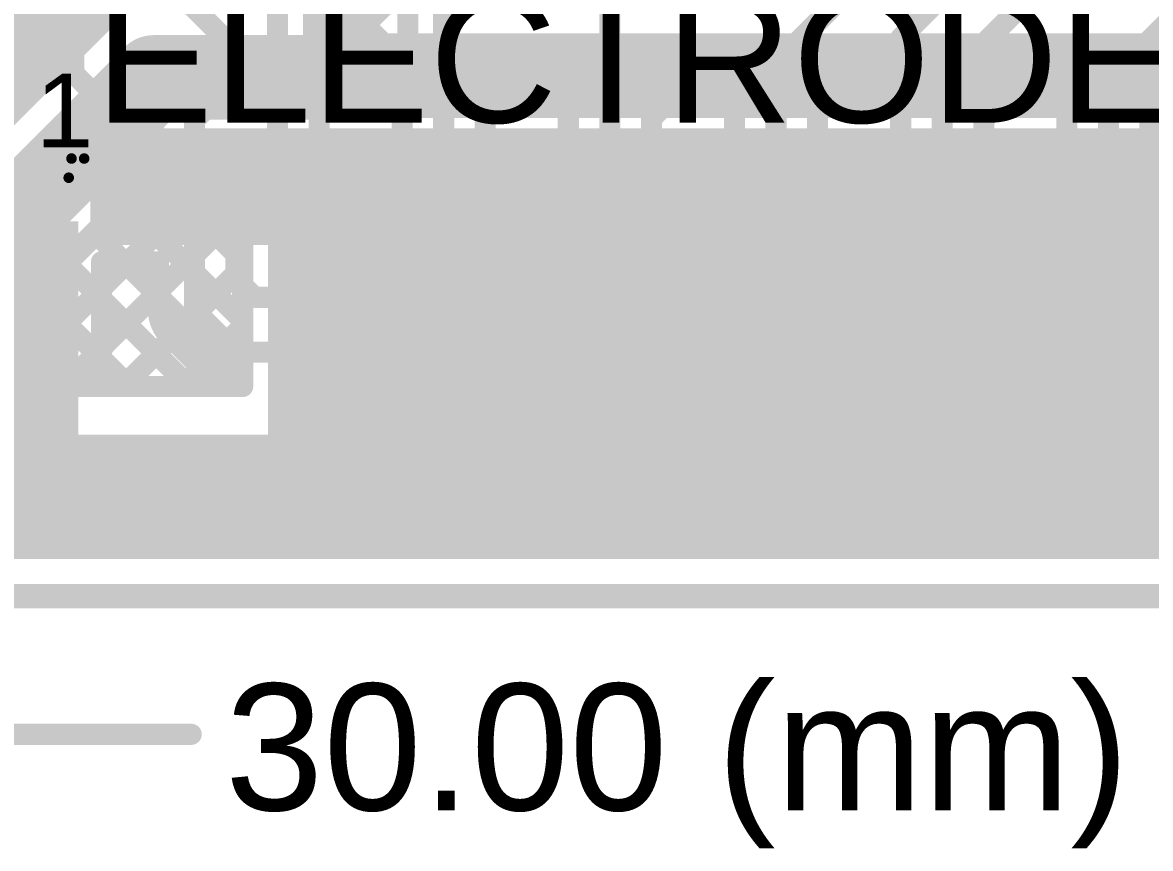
# Model space of a CAD drawing. Header units: millimetres. Extents: x -0.14 to 1.19, y -0.12 to 0.99.
# Drawn here: x 0.209 to 0.743, y -0.119 to 0.272 of the extents above; entities that cross this region are included whole.
import ezdxf

# ---------------------------------------------------------------- set-up
doc = ezdxf.new("R2010")
doc.units = ezdxf.units.MM
doc.header["$MEASUREMENT"] = 0
for name, color, linetype in [('BottomLayer', 5, 'Continuous'), ('Mechanical1', 6, 'Continuous'), ('Mechanical2', 216, 'Continuous'), ('TopLayer', 1, 'Continuous'), ('TopOverlay', 2, 'Continuous'), ('TopPaste', 8, 'Continuous'), ('TopSolder', 216, 'Continuous'), ('ViaHoleLayer', 16, 'Continuous')]:
    doc.layers.add(name, color=color, linetype=linetype)
doc.styles.add('Arial', font='', dxfattribs={"height": 0.2})
doc.styles.get('Arial').set_extended_font_data('Arial')

# ---------------------------------------------------------------- blocks, each defined once
blk = doc.blocks.new('TC_0522C_1_7_260G_5')
at = {"layer": 'TopLayer'}
for points in [[(-0.1378, 0.08465), (-0.09843, 0.08465), (-0.09843, 0.06102), (-0.1378, 0.06102)], [(0.09843, 0.08465), (0.1378, 0.08465), (0.1378, 0.06102), (0.09843, 0.06102)], [(-0.1378, -0.06102), (-0.09843, -0.06102), (-0.09843, -0.08465), (-0.1378, -0.08465)], [(0.09843, -0.06102), (0.1378, -0.06102), (0.1378, -0.08465), (0.09843, -0.08465)]]:
    blk.add_hatch(color=1, dxfattribs=at).paths.add_polyline_path(points)
at = {"layer": 'TopPaste'}
for points in [[(-0.1378, 0.08465), (-0.09843, 0.08465), (-0.09843, 0.06102), (-0.1378, 0.06102)], [(0.09843, 0.08465), (0.1378, 0.08465), (0.1378, 0.06102), (0.09843, 0.06102)], [(-0.1378, -0.06102), (-0.09843, -0.06102), (-0.09843, -0.08465), (-0.1378, -0.08465)], [(0.09843, -0.06102), (0.1378, -0.06102), (0.1378, -0.08465), (0.09843, -0.08465)]]:
    blk.add_hatch(color=8, dxfattribs=at).paths.add_polyline_path(points)
at = {"layer": 'TopSolder'}
for points in [[(-0.1418, 0.08865), (-0.09443, 0.08865), (-0.09443, 0.05702), (-0.1418, 0.05702)], [(0.09443, 0.08865), (0.1418, 0.08865), (0.1418, 0.05702), (0.09443, 0.05702)], [(-0.1418, -0.05702), (-0.09443, -0.05702), (-0.09443, -0.08865), (-0.1418, -0.08865)], [(0.09443, -0.05702), (0.1418, -0.05702), (0.1418, -0.08865), (0.09443, -0.08865)]]:
    blk.add_hatch(color=216, dxfattribs=at).paths.add_polyline_path(points)
at = {"layer": 'TopOverlay', "const_width": 0.005}
for points in [[(-0.074, 0.087), (-0.056, 0.105)], [(0.056, 0.105), (-0.056, 0.105)], [(0.074, 0.087), (0.056, 0.105)], [(-0.107, -0.054), (-0.107, 0.055)], [(0.107, -0.054), (0.107, 0.056)], [(-0.056, -0.105), (-0.074, -0.087)], [(0.056, -0.105), (0.074, -0.087)], [(0.056, -0.105), (-0.056, -0.105)]]:
    blk.add_lwpolyline(points, dxfattribs=at)
at = {"layer": 'TopOverlay'}
for points, const_width in [([(-0.05725, 0.105, 1), (-0.05475, 0.105, 1)], 0.0025), ([(-0.05725, 0.105, 1), (-0.05475, 0.105, 1)], 0.0025), ([(0.05475, 0.105, 1), (0.05725, 0.105, 1)], 0.0025), ([(0.05475, 0.105, 1), (0.05725, 0.105, 1)], 0.0025), ([(-0.12, 0.097, 1), (-0.13, 0.097, 1)], 0.005), ([(-0.13125, 0.097, 1), (-0.12875, 0.097, 1)], 0.0025), ([(-0.12125, 0.097, 1), (-0.11875, 0.097, 1)], 0.0025), ([(-0.07525, 0.087, 1), (-0.07275, 0.087, 1)], 0.0025), ([(0.07275, 0.087, 1), (0.07525, 0.087, 1)], 0.0025), ([(-0.10825, 0.055, 1), (-0.10575, 0.055, 1)], 0.0025), ([(0.10575, 0.056, 1), (0.10825, 0.056, 1)], 0.0025), ([(-0.10825, -0.054, 1), (-0.10575, -0.054, 1)], 0.0025), ([(0.10575, -0.054, 1), (0.10825, -0.054, 1)], 0.0025), ([(-0.07525, -0.087, 1), (-0.07275, -0.087, 1)], 0.0025), ([(0.07275, -0.087, 1), (0.07525, -0.087, 1)], 0.0025), ([(-0.05725, -0.105, 1), (-0.05475, -0.105, 1)], 0.0025), ([(-0.05725, -0.105, 1), (-0.05475, -0.105, 1)], 0.0025), ([(0.05475, -0.105, 1), (0.05725, -0.105, 1)], 0.0025), ([(0.05475, -0.105, 1), (0.05725, -0.105, 1)], 0.0025)]:
    blk.add_lwpolyline(points, format="xyb", close=True, dxfattribs=dict(at, const_width=const_width))
blk = doc.blocks.new('AFC07_S32FCA_00_7')
at = {"layer": 'TopLayer'}
for points in [[(-0.31102, 0.06634), (-0.29921, 0.06634), (-0.29921, 0.01909), (-0.31102, 0.01909)], [(-0.29134, 0.06634), (-0.27953, 0.06634), (-0.27953, 0.01909), (-0.29134, 0.01909)], [(-0.27165, 0.06634), (-0.25984, 0.06634), (-0.25984, 0.01909), (-0.27165, 0.01909)], [(-0.25197, 0.06634), (-0.24016, 0.06634), (-0.24016, 0.01909), (-0.25197, 0.01909)], [(-0.23228, 0.06634), (-0.22047, 0.06634), (-0.22047, 0.01909), (-0.23228, 0.01909)], [(-0.2126, 0.06634), (-0.20079, 0.06634), (-0.20079, 0.01909), (-0.2126, 0.01909)], [(-0.19291, 0.06634), (-0.1811, 0.06634), (-0.1811, 0.01909), (-0.19291, 0.01909)], [(-0.17323, 0.06634), (-0.16142, 0.06634), (-0.16142, 0.01909), (-0.17323, 0.01909)], [(-0.15354, 0.06634), (-0.14173, 0.06634), (-0.14173, 0.01909), (-0.15354, 0.01909)], [(-0.13386, 0.06634), (-0.12205, 0.06634), (-0.12205, 0.01909), (-0.13386, 0.01909)], [(-0.11417, 0.06634), (-0.10236, 0.06634), (-0.10236, 0.01909), (-0.11417, 0.01909)], [(-0.09449, 0.06634), (-0.08268, 0.06634), (-0.08268, 0.01909), (-0.09449, 0.01909)], [(-0.0748, 0.06634), (-0.06299, 0.06634), (-0.06299, 0.01909), (-0.0748, 0.01909)], [(-0.05512, 0.06634), (-0.04331, 0.06634), (-0.04331, 0.01909), (-0.05512, 0.01909)], [(-0.03543, 0.06634), (-0.02362, 0.06634), (-0.02362, 0.01909), (-0.03543, 0.01909)], [(-0.01575, 0.06634), (-0.00394, 0.06634), (-0.00394, 0.01909), (-0.01575, 0.01909)], [(0.00394, 0.06634), (0.01575, 0.06634), (0.01575, 0.01909), (0.00394, 0.01909)], [(0.02362, 0.06634), (0.03543, 0.06634), (0.03543, 0.01909), (0.02362, 0.01909)], [(0.04331, 0.06634), (0.05512, 0.06634), (0.05512, 0.01909), (0.04331, 0.01909)], [(0.06299, 0.06634), (0.0748, 0.06634), (0.0748, 0.01909), (0.06299, 0.01909)], [(0.08268, 0.06634), (0.09449, 0.06634), (0.09449, 0.01909), (0.08268, 0.01909)], [(0.10236, 0.06634), (0.11417, 0.06634), (0.11417, 0.01909), (0.10236, 0.01909)], [(0.12205, 0.06634), (0.13386, 0.06634), (0.13386, 0.01909), (0.12205, 0.01909)], [(0.14173, 0.06634), (0.15354, 0.06634), (0.15354, 0.01909), (0.14173, 0.01909)], [(0.16142, 0.06634), (0.17323, 0.06634), (0.17323, 0.01909), (0.16142, 0.01909)], [(0.1811, 0.06634), (0.19291, 0.06634), (0.19291, 0.01909), (0.1811, 0.01909)], [(0.20079, 0.06634), (0.2126, 0.06634), (0.2126, 0.01909), (0.20079, 0.01909)], [(0.22047, 0.06634), (0.23228, 0.06634), (0.23228, 0.01909), (0.22047, 0.01909)], [(0.24016, 0.06634), (0.25197, 0.06634), (0.25197, 0.01909), (0.24016, 0.01909)], [(0.25984, 0.06634), (0.27165, 0.06634), (0.27165, 0.01909), (0.25984, 0.01909)], [(0.27953, 0.06634), (0.29134, 0.06634), (0.29134, 0.01909), (0.27953, 0.01909)], [(0.29921, 0.06634), (0.31102, 0.06634), (0.31102, 0.01909), (0.29921, 0.01909)], [(-0.3248, -0.10768), (-0.41142, -0.10768), (-0.41142, 0.02224), (-0.3248, 0.02224)], [(0.3248, 0.02224), (0.41142, 0.02224), (0.41142, -0.10768), (0.3248, -0.10768)]]:
    blk.add_hatch(color=1, dxfattribs=at).paths.add_polyline_path(points)
at = {"layer": 'TopPaste'}
for points in [[(-0.31102, 0.06634), (-0.29921, 0.06634), (-0.29921, 0.01909), (-0.31102, 0.01909)], [(-0.29134, 0.06634), (-0.27953, 0.06634), (-0.27953, 0.01909), (-0.29134, 0.01909)], [(-0.27165, 0.06634), (-0.25984, 0.06634), (-0.25984, 0.01909), (-0.27165, 0.01909)], [(-0.25197, 0.06634), (-0.24016, 0.06634), (-0.24016, 0.01909), (-0.25197, 0.01909)], [(-0.23228, 0.06634), (-0.22047, 0.06634), (-0.22047, 0.01909), (-0.23228, 0.01909)], [(-0.2126, 0.06634), (-0.20079, 0.06634), (-0.20079, 0.01909), (-0.2126, 0.01909)], [(-0.19291, 0.06634), (-0.1811, 0.06634), (-0.1811, 0.01909), (-0.19291, 0.01909)], [(-0.17323, 0.06634), (-0.16142, 0.06634), (-0.16142, 0.01909), (-0.17323, 0.01909)], [(-0.15354, 0.06634), (-0.14173, 0.06634), (-0.14173, 0.01909), (-0.15354, 0.01909)], [(-0.13386, 0.06634), (-0.12205, 0.06634), (-0.12205, 0.01909), (-0.13386, 0.01909)], [(-0.11417, 0.06634), (-0.10236, 0.06634), (-0.10236, 0.01909), (-0.11417, 0.01909)], [(-0.09449, 0.06634), (-0.08268, 0.06634), (-0.08268, 0.01909), (-0.09449, 0.01909)], [(-0.0748, 0.06634), (-0.06299, 0.06634), (-0.06299, 0.01909), (-0.0748, 0.01909)], [(-0.05512, 0.06634), (-0.04331, 0.06634), (-0.04331, 0.01909), (-0.05512, 0.01909)], [(-0.03543, 0.06634), (-0.02362, 0.06634), (-0.02362, 0.01909), (-0.03543, 0.01909)], [(-0.01575, 0.06634), (-0.00394, 0.06634), (-0.00394, 0.01909), (-0.01575, 0.01909)], [(0.00394, 0.06634), (0.01575, 0.06634), (0.01575, 0.01909), (0.00394, 0.01909)], [(0.02362, 0.06634), (0.03543, 0.06634), (0.03543, 0.01909), (0.02362, 0.01909)], [(0.04331, 0.06634), (0.05512, 0.06634), (0.05512, 0.01909), (0.04331, 0.01909)], [(0.06299, 0.06634), (0.0748, 0.06634), (0.0748, 0.01909), (0.06299, 0.01909)], [(0.08268, 0.06634), (0.09449, 0.06634), (0.09449, 0.01909), (0.08268, 0.01909)], [(0.10236, 0.06634), (0.11417, 0.06634), (0.11417, 0.01909), (0.10236, 0.01909)], [(0.12205, 0.06634), (0.13386, 0.06634), (0.13386, 0.01909), (0.12205, 0.01909)], [(0.14173, 0.06634), (0.15354, 0.06634), (0.15354, 0.01909), (0.14173, 0.01909)], [(0.16142, 0.06634), (0.17323, 0.06634), (0.17323, 0.01909), (0.16142, 0.01909)], [(0.1811, 0.06634), (0.19291, 0.06634), (0.19291, 0.01909), (0.1811, 0.01909)], [(0.20079, 0.06634), (0.2126, 0.06634), (0.2126, 0.01909), (0.20079, 0.01909)], [(0.22047, 0.06634), (0.23228, 0.06634), (0.23228, 0.01909), (0.22047, 0.01909)], [(0.24016, 0.06634), (0.25197, 0.06634), (0.25197, 0.01909), (0.24016, 0.01909)], [(0.25984, 0.06634), (0.27165, 0.06634), (0.27165, 0.01909), (0.25984, 0.01909)], [(0.27953, 0.06634), (0.29134, 0.06634), (0.29134, 0.01909), (0.27953, 0.01909)], [(0.29921, 0.06634), (0.31102, 0.06634), (0.31102, 0.01909), (0.29921, 0.01909)], [(-0.3248, -0.10768), (-0.41142, -0.10768), (-0.41142, 0.02224), (-0.3248, 0.02224)], [(0.3248, 0.02224), (0.41142, 0.02224), (0.41142, -0.10768), (0.3248, -0.10768)]]:
    blk.add_hatch(color=8, dxfattribs=at).paths.add_polyline_path(points)
at = {"layer": 'TopSolder'}
for points in [[(-0.31502, 0.07034), (-0.29521, 0.07034), (-0.29521, 0.01509), (-0.31502, 0.01509)], [(-0.29534, 0.07034), (-0.27553, 0.07034), (-0.27553, 0.01509), (-0.29534, 0.01509)], [(-0.27565, 0.07034), (-0.25584, 0.07034), (-0.25584, 0.01509), (-0.27565, 0.01509)], [(-0.25597, 0.07034), (-0.23616, 0.07034), (-0.23616, 0.01509), (-0.25597, 0.01509)], [(-0.23628, 0.07034), (-0.21647, 0.07034), (-0.21647, 0.01509), (-0.23628, 0.01509)], [(-0.2166, 0.07034), (-0.19679, 0.07034), (-0.19679, 0.01509), (-0.2166, 0.01509)], [(-0.19691, 0.07034), (-0.1771, 0.07034), (-0.1771, 0.01509), (-0.19691, 0.01509)], [(-0.17723, 0.07034), (-0.15742, 0.07034), (-0.15742, 0.01509), (-0.17723, 0.01509)], [(-0.15754, 0.07034), (-0.13773, 0.07034), (-0.13773, 0.01509), (-0.15754, 0.01509)], [(-0.13786, 0.07034), (-0.11805, 0.07034), (-0.11805, 0.01509), (-0.13786, 0.01509)], [(-0.11817, 0.07034), (-0.09836, 0.07034), (-0.09836, 0.01509), (-0.11817, 0.01509)], [(-0.09849, 0.07034), (-0.07868, 0.07034), (-0.07868, 0.01509), (-0.09849, 0.01509)], [(-0.0788, 0.07034), (-0.05899, 0.07034), (-0.05899, 0.01509), (-0.0788, 0.01509)], [(-0.05912, 0.07034), (-0.03931, 0.07034), (-0.03931, 0.01509), (-0.05912, 0.01509)], [(-0.03943, 0.07034), (-0.01962, 0.07034), (-0.01962, 0.01509), (-0.03943, 0.01509)], [(-0.01975, 0.07034), (0.00006, 0.07034), (0.00006, 0.01509), (-0.01975, 0.01509)], [(-0.00006, 0.07034), (0.01975, 0.07034), (0.01975, 0.01509), (-0.00006, 0.01509)], [(0.01962, 0.07034), (0.03943, 0.07034), (0.03943, 0.01509), (0.01962, 0.01509)], [(0.03931, 0.07034), (0.05912, 0.07034), (0.05912, 0.01509), (0.03931, 0.01509)], [(0.05899, 0.07034), (0.0788, 0.07034), (0.0788, 0.01509), (0.05899, 0.01509)], [(0.07868, 0.07034), (0.09849, 0.07034), (0.09849, 0.01509), (0.07868, 0.01509)], [(0.09836, 0.07034), (0.11817, 0.07034), (0.11817, 0.01509), (0.09836, 0.01509)], [(0.11805, 0.07034), (0.13786, 0.07034), (0.13786, 0.01509), (0.11805, 0.01509)], [(0.13773, 0.07034), (0.15754, 0.07034), (0.15754, 0.01509), (0.13773, 0.01509)], [(0.15742, 0.07034), (0.17723, 0.07034), (0.17723, 0.01509), (0.15742, 0.01509)], [(0.1771, 0.07034), (0.19691, 0.07034), (0.19691, 0.01509), (0.1771, 0.01509)], [(0.19679, 0.07034), (0.2166, 0.07034), (0.2166, 0.01509), (0.19679, 0.01509)], [(0.21647, 0.07034), (0.23628, 0.07034), (0.23628, 0.01509), (0.21647, 0.01509)], [(0.23616, 0.07034), (0.25597, 0.07034), (0.25597, 0.01509), (0.23616, 0.01509)], [(0.25584, 0.07034), (0.27565, 0.07034), (0.27565, 0.01509), (0.25584, 0.01509)], [(0.27553, 0.07034), (0.29534, 0.07034), (0.29534, 0.01509), (0.27553, 0.01509)], [(0.29521, 0.07034), (0.31502, 0.07034), (0.31502, 0.01509), (0.29521, 0.01509)], [(-0.3208, -0.11168), (-0.41542, -0.11168), (-0.41542, 0.02624), (-0.3208, 0.02624)], [(0.3208, 0.02624), (0.41542, 0.02624), (0.41542, -0.11168), (0.3208, -0.11168)]]:
    blk.add_hatch(color=216, dxfattribs=at).paths.add_polyline_path(points)
at = {"layer": 'TopOverlay'}
for points, const_width in [([(-0.318, 0.056, 1), (-0.324, 0.056, 1)], 0.005), ([(-0.32525, 0.056, 1), (-0.32275, 0.056, 1)], 0.0025), ([(-0.31925, 0.056, 1), (-0.31675, 0.056, 1)], 0.0025), ([(-0.42957, 0.04692, 1), (-0.42707, 0.04692, 1)], 0.0025), ([(-0.42957, 0.04692, 1), (-0.42707, 0.04692, 1)], 0.0025), ([(-0.32657, 0.04692, 1), (-0.32407, 0.04692, 1)], 0.0025), ([(0.32407, 0.04692, 1), (0.32657, 0.04692, 1)], 0.0025), ([(0.42707, 0.04692, 1), (0.42957, 0.04692, 1)], 0.0025), ([(0.42707, 0.04692, 1), (0.42957, 0.04692, 1)], 0.0025), ([(-0.42957, -0.148, 1), (-0.42707, -0.148, 1)], 0.0025), ([(-0.42925, -0.14808, 1), (-0.42675, -0.14808, 1)], 0.0025), ([(0.42707, -0.14808, 1), (0.42957, -0.14808, 1)], 0.0025), ([(0.42707, -0.14808, 1), (0.42957, -0.14808, 1)], 0.0025)]:
    blk.add_lwpolyline(points, format="xyb", close=True, dxfattribs=dict(at, const_width=const_width))
at = {"layer": 'TopOverlay', "const_width": 0.005}
for points in [[(-0.42832, 0.04692), (-0.32532, 0.04692)], [(-0.42832, -0.148), (-0.42832, 0.04692)], [(0.32532, 0.04692), (0.42832, 0.04692)], [(0.42832, -0.14808), (0.42832, 0.04692)], [(-0.428, -0.14808), (0.42832, -0.14808)]]:
    blk.add_lwpolyline(points, dxfattribs=at)

msp = doc.modelspace()

# ---------------------------------------------------------------- hatches: boundary and pattern name
at = {"layer": 'BottomLayer'}
h = msp.add_hatch(color=5, dxfattribs=at)
edge = h.paths.add_edge_path()
edge.add_arc((0.271, 0.24619), 0.01181, 0, 360)
h = msp.add_hatch(color=5, dxfattribs=at)
edge = h.paths.add_edge_path()
edge.add_arc((0.362, 0.24619), 0.01181, 0, 360)
h = msp.add_hatch(color=5, dxfattribs=at)
edge = h.paths.add_edge_path()
edge.add_arc((0.44862, 0.24708), 0.01181, 0, 360)
h = msp.add_hatch(color=5, dxfattribs=at)
edge = h.paths.add_edge_path()
edge.add_arc((0.527, 0.247), 0.01181, 0, 360)
h = msp.add_hatch(color=5, dxfattribs=at)
edge = h.paths.add_edge_path()
edge.add_arc((0.60074, 0.247), 0.01181, 0, 360)
h = msp.add_hatch(color=5, dxfattribs=at)
edge = h.paths.add_edge_path()
edge.add_arc((0.68448, 0.247), 0.01181, 0, 360)
msp.add_hatch(color=5, dxfattribs=at).paths.add_polyline_path([(0.325, 0.018), (1.163, 0.018), (1.163, 0.167), (0.325, 0.167)])
h = msp.add_hatch(color=5, dxfattribs=at)
edge = h.paths.add_edge_path()
edge.add_arc((0.34156, 0.142), 0.01181, 0, 360)
h = msp.add_hatch(color=5, dxfattribs=at)
edge = h.paths.add_edge_path()
edge.add_arc((0.4203, 0.142), 0.01181, 0, 360)
h = msp.add_hatch(color=5, dxfattribs=at)
edge = h.paths.add_edge_path()
edge.add_arc((0.49904, 0.142), 0.01181, 0, 360)
h = msp.add_hatch(color=5, dxfattribs=at)
edge = h.paths.add_edge_path()
edge.add_arc((0.57778, 0.142), 0.01181, 0, 360)
h = msp.add_hatch(color=5, dxfattribs=at)
edge = h.paths.add_edge_path()
edge.add_arc((0.65652, 0.142), 0.01181, 0, 360)
h = msp.add_hatch(color=5, dxfattribs=at)
edge = h.paths.add_edge_path()
edge.add_arc((0.73526, 0.142), 0.01181, 0, 360)
h = msp.add_hatch(color=5, dxfattribs=at)
edge = h.paths.add_edge_path()
edge.add_arc((0.375, 0.045), 0.01181, 0, 360)
at = {"layer": 'TopLayer'}
h = msp.add_hatch(color=1, dxfattribs=at)
edge = h.paths.add_edge_path()
edge.add_arc((0.271, 0.24619), 0.01181, 0, 360)
h = msp.add_hatch(color=1, dxfattribs=at)
edge = h.paths.add_edge_path()
edge.add_arc((0.362, 0.24619), 0.01181, 0, 360)
h = msp.add_hatch(color=1, dxfattribs=at)
edge = h.paths.add_edge_path()
edge.add_arc((0.44862, 0.24708), 0.01181, 0, 360)
h = msp.add_hatch(color=1, dxfattribs=at)
edge = h.paths.add_edge_path()
edge.add_arc((0.527, 0.247), 0.01181, 0, 360)
h = msp.add_hatch(color=1, dxfattribs=at)
edge = h.paths.add_edge_path()
edge.add_arc((0.60074, 0.247), 0.01181, 0, 360)
h = msp.add_hatch(color=1, dxfattribs=at)
edge = h.paths.add_edge_path()
edge.add_arc((0.68448, 0.247), 0.01181, 0, 360)
h = msp.add_hatch(color=1, dxfattribs=at)
edge = h.paths.add_edge_path()
edge.add_arc((0.34156, 0.142), 0.01181, 0, 360)
h = msp.add_hatch(color=1, dxfattribs=at)
edge = h.paths.add_edge_path()
edge.add_arc((0.4203, 0.142), 0.01181, 0, 360)
h = msp.add_hatch(color=1, dxfattribs=at)
edge = h.paths.add_edge_path()
edge.add_arc((0.49904, 0.142), 0.01181, 0, 360)
h = msp.add_hatch(color=1, dxfattribs=at)
edge = h.paths.add_edge_path()
edge.add_arc((0.57778, 0.142), 0.01181, 0, 360)
h = msp.add_hatch(color=1, dxfattribs=at)
edge = h.paths.add_edge_path()
edge.add_arc((0.65652, 0.142), 0.01181, 0, 360)
h = msp.add_hatch(color=1, dxfattribs=at)
edge = h.paths.add_edge_path()
edge.add_arc((0.73526, 0.142), 0.01181, 0, 360)
msp.add_hatch(color=1, dxfattribs=at).paths.add_polyline_path([(0.144, 0.018), (0.967, 0.018), (0.967, 0.077), (0.144, 0.077)])
h = msp.add_hatch(color=1, dxfattribs=at)
edge = h.paths.add_edge_path()
edge.add_arc((0.375, 0.045), 0.01181, 0, 360)
at = {"layer": 'ViaHoleLayer'}
h = msp.add_hatch(color=16, dxfattribs=at)
edge = h.paths.add_edge_path()
edge.add_arc((0.271, 0.24619), 0.00591, 0, 360)
h = msp.add_hatch(color=16, dxfattribs=at)
edge = h.paths.add_edge_path()
edge.add_arc((0.362, 0.24619), 0.00591, 0, 360)
h = msp.add_hatch(color=16, dxfattribs=at)
edge = h.paths.add_edge_path()
edge.add_arc((0.44862, 0.24708), 0.00591, 0, 360)
h = msp.add_hatch(color=16, dxfattribs=at)
edge = h.paths.add_edge_path()
edge.add_arc((0.527, 0.247), 0.00591, 0, 360)
h = msp.add_hatch(color=16, dxfattribs=at)
edge = h.paths.add_edge_path()
edge.add_arc((0.60074, 0.247), 0.00591, 0, 360)
h = msp.add_hatch(color=16, dxfattribs=at)
edge = h.paths.add_edge_path()
edge.add_arc((0.68448, 0.247), 0.00591, 0, 360)
h = msp.add_hatch(color=16, dxfattribs=at)
edge = h.paths.add_edge_path()
edge.add_arc((0.34156, 0.142), 0.00591, 0, 360)
h = msp.add_hatch(color=16, dxfattribs=at)
edge = h.paths.add_edge_path()
edge.add_arc((0.4203, 0.142), 0.00591, 0, 360)
h = msp.add_hatch(color=16, dxfattribs=at)
edge = h.paths.add_edge_path()
edge.add_arc((0.49904, 0.142), 0.00591, 0, 360)
h = msp.add_hatch(color=16, dxfattribs=at)
edge = h.paths.add_edge_path()
edge.add_arc((0.57778, 0.142), 0.00591, 0, 360)
h = msp.add_hatch(color=16, dxfattribs=at)
edge = h.paths.add_edge_path()
edge.add_arc((0.65652, 0.142), 0.00591, 0, 360)
h = msp.add_hatch(color=16, dxfattribs=at)
edge = h.paths.add_edge_path()
edge.add_arc((0.73526, 0.142), 0.00591, 0, 360)
h = msp.add_hatch(color=16, dxfattribs=at)
edge = h.paths.add_edge_path()
edge.add_arc((0.375, 0.045), 0.00591, 0, 360)

# ---------------------------------------------------------------- linework, layer by layer
at = {"layer": 'BottomLayer'}
for points, const_width in [([(0.169, 0.216), (0.251, 0.298)], 0.04), ([(0.15281, 0.128), (0.271, 0.24619)], 0.04), ([(0.271, 0.24619), (0.36081, 0.24619)], 0.04), ([(0.364, 0.247), (0.42853, 0.247)], 0.04), ([(0.42853, 0.247), (0.42862, 0.24708)], 0.04), ([(0.42862, 0.247), (0.527, 0.247)], 0.04), ([(0.527, 0.247), (0.68448, 0.247)], 0.04), ([(0.68448, 0.247), (0.76322, 0.247)], 0.04), ([(0.17141, 0.09975), (0.28585, 0.21419)], 0.01), ([(0.17547, 0.1054), (0.28425, 0.21419)], 0.01), ([(0.1997, 0.09975), (0.31414, 0.21419)], 0.01), ([(0.22798, 0.09975), (0.34242, 0.21419)], 0.01), ([(0.28425, 0.21419), (0.36081, 0.21419)], 0.01), ([(0.28631, 0.21419), (0.3215, 0.179)], 0.01), ([(0.31459, 0.21419), (0.34978, 0.179)], 0.01), ([(0.33552, 0.179), (0.37152, 0.215)], 0.01), ([(0.34288, 0.21419), (0.37807, 0.179)], 0.01), ([(0.3638, 0.179), (0.3998, 0.215)], 0.01), ([(0.36797, 0.215), (0.42853, 0.215)], 0.01), ([(0.37035, 0.215), (0.40635, 0.179)], 0.01), ([(0.39209, 0.179), (0.42809, 0.215)], 0.01), ([(0.39864, 0.215), (0.43464, 0.179)], 0.01), ([(0.42037, 0.179), (0.45637, 0.215)], 0.01), ([(0.42692, 0.215), (0.46292, 0.179)], 0.01), ([(0.42862, 0.215), (0.527, 0.215)], 0.01), ([(0.44866, 0.179), (0.48466, 0.215)], 0.01), ([(0.45521, 0.215), (0.49121, 0.179)], 0.01), ([(0.47694, 0.179), (0.51294, 0.215)], 0.01), ([(0.48349, 0.215), (0.51949, 0.179)], 0.01), ([(0.50522, 0.179), (0.54122, 0.215)], 0.01), ([(0.51177, 0.215), (0.54777, 0.179)], 0.01), ([(0.527, 0.215), (0.68448, 0.215)], 0.01), ([(0.53351, 0.179), (0.56951, 0.215)], 0.01), ([(0.54006, 0.215), (0.57606, 0.179)], 0.01), ([(0.56179, 0.179), (0.59779, 0.215)], 0.01), ([(0.56834, 0.215), (0.60434, 0.179)], 0.01), ([(0.59008, 0.179), (0.62608, 0.215)], 0.01), ([(0.59663, 0.215), (0.63263, 0.179)], 0.01), ([(0.61836, 0.179), (0.65436, 0.215)], 0.01), ([(0.62491, 0.215), (0.66091, 0.179)], 0.01), ([(0.64665, 0.179), (0.68265, 0.215)], 0.01), ([(0.6532, 0.215), (0.6892, 0.179)], 0.01), ([(0.67493, 0.179), (0.71093, 0.215)], 0.01), ([(0.68148, 0.215), (0.71748, 0.179)], 0.01), ([(0.68448, 0.215), (0.76322, 0.215)], 0.01), ([(0.70321, 0.179), (0.73921, 0.215)], 0.01), ([(0.70976, 0.215), (0.74576, 0.179)], 0.01), ([(0.7315, 0.179), (0.7675, 0.215)], 0.01), ([(0.73805, 0.215), (0.77405, 0.179)], 0.01), ([(0.27114, 0.20107), (0.313, 0.15922)], 0.01), ([(0.257, 0.18693), (0.313, 0.13093)], 0.01), ([(0.313, 0.179), (0.92981, 0.179)], 0.01), ([(0.313, 0.09975), (0.313, 0.179)], 0.01), ([(0.24286, 0.17279), (0.313, 0.10265)], 0.01), ([(0.22871, 0.15865), (0.28761, 0.09975)], 0.01), ([(0.25627, 0.09975), (0.313, 0.15648)], 0.01), ([(0.21457, 0.14451), (0.25933, 0.09975)], 0.01), ([(0.31975, 0.142), (0.34156, 0.142)], 0.01), ([(0.20043, 0.13036), (0.23105, 0.09975)], 0.01), ([(0.28455, 0.09975), (0.313, 0.1282)], 0.01), ([(0.16784, 0.09975), (0.313, 0.09975)], 0.01)]:
    msp.add_lwpolyline(points, dxfattribs=dict(at, const_width=const_width))
for points, const_width in [([(0.261, 0.24619, 1), (0.281, 0.24619, 1)], 0.02), ([(0.261, 0.24619, 1), (0.281, 0.24619, 1)], 0.02), ([(0.35081, 0.24619, 1), (0.37081, 0.24619, 1)], 0.02), ([(0.354, 0.247, 1), (0.374, 0.247, 1)], 0.02), ([(0.41853, 0.247, 1), (0.43853, 0.247, 1)], 0.02), ([(0.41853, 0.247, 1), (0.43853, 0.247, 1)], 0.02), ([(0.41862, 0.24708, 1), (0.43862, 0.24708, 1)], 0.02), ([(0.41862, 0.247, 1), (0.43862, 0.247, 1)], 0.02), ([(0.517, 0.247, 1), (0.537, 0.247, 1)], 0.02), ([(0.517, 0.247, 1), (0.537, 0.247, 1)], 0.02), ([(0.67448, 0.247, 1), (0.69448, 0.247, 1)], 0.02), ([(0.67448, 0.247, 1), (0.69448, 0.247, 1)], 0.02), ([(0.28175, 0.21419, 1), (0.28675, 0.21419, 1)], 0.005), ([(0.28175, 0.21419, 1), (0.28675, 0.21419, 1)], 0.005), ([(0.28335, 0.21419, 1), (0.28835, 0.21419, 1)], 0.005), ([(0.28381, 0.21419, 1), (0.28881, 0.21419, 1)], 0.005), ([(0.31164, 0.21419, 1), (0.31664, 0.21419, 1)], 0.005), ([(0.31209, 0.21419, 1), (0.31709, 0.21419, 1)], 0.005), ([(0.33992, 0.21419, 1), (0.34492, 0.21419, 1)], 0.005), ([(0.34038, 0.21419, 1), (0.34538, 0.21419, 1)], 0.005), ([(0.35831, 0.21419, 1), (0.36331, 0.21419, 1)], 0.005), ([(0.35831, 0.21419, 1), (0.36331, 0.21419, 1)], 0.005), ([(0.36547, 0.215, 1), (0.37047, 0.215, 1)], 0.005), ([(0.36547, 0.215, 1), (0.37047, 0.215, 1)], 0.005), ([(0.36785, 0.215, 1), (0.37285, 0.215, 1)], 0.005), ([(0.36902, 0.215, 1), (0.37402, 0.215, 1)], 0.005), ([(0.39614, 0.215, 1), (0.40114, 0.215, 1)], 0.005), ([(0.3973, 0.215, 1), (0.4023, 0.215, 1)], 0.005), ([(0.42442, 0.215, 1), (0.42942, 0.215, 1)], 0.005), ([(0.42559, 0.215, 1), (0.43059, 0.215, 1)], 0.005), ([(0.42603, 0.215, 1), (0.43103, 0.215, 1)], 0.005), ([(0.42612, 0.215, 1), (0.43112, 0.215, 1)], 0.005), ([(0.45271, 0.215, 1), (0.45771, 0.215, 1)], 0.005), ([(0.45387, 0.215, 1), (0.45887, 0.215, 1)], 0.005), ([(0.48099, 0.215, 1), (0.48599, 0.215, 1)], 0.005), ([(0.48216, 0.215, 1), (0.48716, 0.215, 1)], 0.005), ([(0.50927, 0.215, 1), (0.51427, 0.215, 1)], 0.005), ([(0.51044, 0.215, 1), (0.51544, 0.215, 1)], 0.005), ([(0.5245, 0.215, 1), (0.5295, 0.215, 1)], 0.005), ([(0.5245, 0.215, 1), (0.5295, 0.215, 1)], 0.005), ([(0.53756, 0.215, 1), (0.54256, 0.215, 1)], 0.005), ([(0.53872, 0.215, 1), (0.54372, 0.215, 1)], 0.005), ([(0.56584, 0.215, 1), (0.57084, 0.215, 1)], 0.005), ([(0.56701, 0.215, 1), (0.57201, 0.215, 1)], 0.005), ([(0.59413, 0.215, 1), (0.59913, 0.215, 1)], 0.005), ([(0.59529, 0.215, 1), (0.60029, 0.215, 1)], 0.005), ([(0.62241, 0.215, 1), (0.62741, 0.215, 1)], 0.005), ([(0.62358, 0.215, 1), (0.62858, 0.215, 1)], 0.005), ([(0.6507, 0.215, 1), (0.6557, 0.215, 1)], 0.005), ([(0.65186, 0.215, 1), (0.65686, 0.215, 1)], 0.005), ([(0.67898, 0.215, 1), (0.68398, 0.215, 1)], 0.005), ([(0.68015, 0.215, 1), (0.68515, 0.215, 1)], 0.005), ([(0.68198, 0.215, 1), (0.68698, 0.215, 1)], 0.005), ([(0.68198, 0.215, 1), (0.68698, 0.215, 1)], 0.005), ([(0.70726, 0.215, 1), (0.71226, 0.215, 1)], 0.005), ([(0.70843, 0.215, 1), (0.71343, 0.215, 1)], 0.005), ([(0.73555, 0.215, 1), (0.74055, 0.215, 1)], 0.005), ([(0.73671, 0.215, 1), (0.74171, 0.215, 1)], 0.005), ([(0.26864, 0.20107, 1), (0.27364, 0.20107, 1)], 0.005), ([(0.2545, 0.18693, 1), (0.2595, 0.18693, 1)], 0.005), ([(0.3105, 0.179, 1), (0.3155, 0.179, 1)], 0.005), ([(0.3105, 0.179, 1), (0.3155, 0.179, 1)], 0.005), ([(0.319, 0.179, 1), (0.324, 0.179, 1)], 0.005), ([(0.33302, 0.179, 1), (0.33802, 0.179, 1)], 0.005), ([(0.34728, 0.179, 1), (0.35228, 0.179, 1)], 0.005), ([(0.3613, 0.179, 1), (0.3663, 0.179, 1)], 0.005), ([(0.37557, 0.179, 1), (0.38057, 0.179, 1)], 0.005), ([(0.38959, 0.179, 1), (0.39459, 0.179, 1)], 0.005), ([(0.40385, 0.179, 1), (0.40885, 0.179, 1)], 0.005), ([(0.41787, 0.179, 1), (0.42287, 0.179, 1)], 0.005), ([(0.43214, 0.179, 1), (0.43714, 0.179, 1)], 0.005), ([(0.44616, 0.179, 1), (0.45116, 0.179, 1)], 0.005), ([(0.46042, 0.179, 1), (0.46542, 0.179, 1)], 0.005), ([(0.47444, 0.179, 1), (0.47944, 0.179, 1)], 0.005), ([(0.48871, 0.179, 1), (0.49371, 0.179, 1)], 0.005), ([(0.50272, 0.179, 1), (0.50772, 0.179, 1)], 0.005), ([(0.51699, 0.179, 1), (0.52199, 0.179, 1)], 0.005), ([(0.53101, 0.179, 1), (0.53601, 0.179, 1)], 0.005), ([(0.54527, 0.179, 1), (0.55027, 0.179, 1)], 0.005), ([(0.55929, 0.179, 1), (0.56429, 0.179, 1)], 0.005), ([(0.57356, 0.179, 1), (0.57856, 0.179, 1)], 0.005), ([(0.58758, 0.179, 1), (0.59258, 0.179, 1)], 0.005), ([(0.60184, 0.179, 1), (0.60684, 0.179, 1)], 0.005), ([(0.61586, 0.179, 1), (0.62086, 0.179, 1)], 0.005), ([(0.63013, 0.179, 1), (0.63513, 0.179, 1)], 0.005), ([(0.64415, 0.179, 1), (0.64915, 0.179, 1)], 0.005), ([(0.65841, 0.179, 1), (0.66341, 0.179, 1)], 0.005), ([(0.67243, 0.179, 1), (0.67743, 0.179, 1)], 0.005), ([(0.6867, 0.179, 1), (0.6917, 0.179, 1)], 0.005), ([(0.70071, 0.179, 1), (0.70571, 0.179, 1)], 0.005), ([(0.71498, 0.179, 1), (0.71998, 0.179, 1)], 0.005), ([(0.729, 0.179, 1), (0.734, 0.179, 1)], 0.005), ([(0.74326, 0.179, 1), (0.74826, 0.179, 1)], 0.005), ([(0.24036, 0.17279, 1), (0.24536, 0.17279, 1)], 0.005), ([(0.22621, 0.15865, 1), (0.23121, 0.15865, 1)], 0.005), ([(0.3105, 0.15922, 1), (0.3155, 0.15922, 1)], 0.005), ([(0.3105, 0.15648, 1), (0.3155, 0.15648, 1)], 0.005), ([(0.21207, 0.14451, 1), (0.21707, 0.14451, 1)], 0.005), ([(0.31725, 0.142, 1), (0.32225, 0.142, 1)], 0.005), ([(0.33906, 0.142, 1), (0.34406, 0.142, 1)], 0.005), ([(0.3105, 0.13093, 1), (0.3155, 0.13093, 1)], 0.005), ([(0.3105, 0.1282, 1), (0.3155, 0.1282, 1)], 0.005), ([(0.3105, 0.10265, 1), (0.3155, 0.10265, 1)], 0.005), ([(0.22548, 0.09975, 1), (0.23048, 0.09975, 1)], 0.005), ([(0.22855, 0.09975, 1), (0.23355, 0.09975, 1)], 0.005), ([(0.25377, 0.09975, 1), (0.25877, 0.09975, 1)], 0.005), ([(0.25683, 0.09975, 1), (0.26183, 0.09975, 1)], 0.005), ([(0.28205, 0.09975, 1), (0.28705, 0.09975, 1)], 0.005), ([(0.28511, 0.09975, 1), (0.29011, 0.09975, 1)], 0.005), ([(0.3105, 0.09975, 1), (0.3155, 0.09975, 1)], 0.005), ([(0.3105, 0.09975, 1), (0.3155, 0.09975, 1)], 0.005)]:
    msp.add_lwpolyline(points, format="xyb", close=True, dxfattribs=dict(at, const_width=const_width))
at = {"layer": 'BottomLayer', "const_width": 0.01}
msp.add_lwpolyline([(0.36797, 0.215, -0.056464), (0.36081, 0.21419)], format="xyb", dxfattribs=at)
at = {"layer": 'Mechanical1', "const_width": 0.01}
msp.add_lwpolyline([(0, -0.065), (0.28864, -0.065)], dxfattribs=at)
at = {"layer": 'Mechanical1', "const_width": 0.005}
msp.add_lwpolyline([(0.28614, -0.065, 1), (0.29114, -0.065, 1)], format="xyb", close=True, dxfattribs=at)
at = {"layer": 'Mechanical2', "const_width": 0.01}
msp.add_lwpolyline([(0, -0.00025), (1.1811, -0.00025)], dxfattribs=at)
at = {"layer": 'TopLayer', "const_width": 0.01}
for points in [[(0.48699, 0.24201), (0.48699, 0.51299)], [(0.233, 0.248), (0.233, 0.382)], [(0.36892, 0.26897), (0.446, 0.34605)], [(0.56573, 0.25273), (0.63653, 0.32353)], [(0.33292, 0.309), (0.39125, 0.25067)], [(0.34651, 0.27485), (0.38067, 0.309)], [(0.62479, 0.26479), (0.661, 0.301)], [(0.64447, 0.24247), (0.702, 0.3)], [(0.271, 0.298), (0.302, 0.267)], [(0.32951, 0.19443), (0.32951, 0.27849)], [(0.34651, 0.26427), (0.34651, 0.27849)], [(0.39125, 0.23306), (0.39125, 0.27725)], [(0.40825, 0.19443), (0.40825, 0.27725)], [(0.72321, 0.24421), (0.752, 0.273)], [(0.302, 0.23772), (0.302, 0.267)], [(0.38386, 0.25563), (0.39125, 0.26302)], [(0.62479, 0.19443), (0.62479, 0.26479)], [(0.56573, 0.19443), (0.56573, 0.25273)], [(0.233, 0.248), (0.25077, 0.23023)], [(0.27073, 0.24592), (0.271, 0.24619)], [(0.42794, 0.2264), (0.44862, 0.24708)], [(0.50668, 0.22668), (0.527, 0.247)], [(0.58542, 0.23168), (0.60074, 0.247)], [(0.66416, 0.22668), (0.68448, 0.247)], [(0.7429, 0.22668), (0.76322, 0.247)], [(0.27073, 0.1947), (0.27073, 0.24592)], [(0.3492, 0.2322), (0.362, 0.245)], [(0.48699, 0.19443), (0.48699, 0.24201)], [(0.64447, 0.19443), (0.64447, 0.24247)], [(0.72321, 0.19443), (0.72321, 0.24421)], [(0.29014, 0.22586), (0.302, 0.23772)], [(0.46999, 0.23306), (0.46999, 0.23659)], [(0.54873, 0.23306), (0.54873, 0.23727)], [(0.70621, 0.23306), (0.70621, 0.23727)], [(0.25077, 0.19443), (0.25077, 0.23023)], [(0.3492, 0.19443), (0.3492, 0.2322)], [(0.38186, 0.23306), (0.39125, 0.23306)], [(0.58542, 0.19443), (0.58542, 0.23168)], [(0.29014, 0.19443), (0.29014, 0.22586)], [(0.38857, 0.19443), (0.38857, 0.22806)], [(0.42794, 0.19443), (0.42794, 0.2264)], [(0.46731, 0.19443), (0.46731, 0.22806)], [(0.50668, 0.19443), (0.50668, 0.22668)], [(0.54605, 0.19443), (0.54605, 0.22806)], [(0.66416, 0.19443), (0.66416, 0.22668)], [(0.70353, 0.19443), (0.70353, 0.22806)], [(0.7429, 0.19443), (0.7429, 0.22668)], [(0.27046, 0.19443), (0.27073, 0.1947)], [(0.29014, 0.13586), (0.29014, 0.19443)], [(0.30983, 0.15073), (0.30983, 0.19443)], [(0.36888, 0.12632), (0.36888, 0.19443)], [(0.38857, 0.15073), (0.38857, 0.19443)], [(0.44762, 0.12632), (0.44762, 0.19443)], [(0.46731, 0.15073), (0.46731, 0.19443)], [(0.52636, 0.12632), (0.52636, 0.19443)], [(0.54605, 0.15073), (0.54605, 0.19443)], [(0.6051, 0.12632), (0.6051, 0.19443)], [(0.62479, 0.15073), (0.62479, 0.19443)], [(0.68384, 0.12632), (0.68384, 0.19443)], [(0.70353, 0.15073), (0.70353, 0.19443)], [(0.24609, 0.15881), (0.25255, 0.15881)], [(0.24609, 0.14614), (0.25876, 0.15881)], [(0.24609, 0.09975), (0.24609, 0.15881)], [(0.25255, 0.15881), (0.26868, 0.15881)], [(0.25255, 0.15881), (0.26868, 0.15881)], [(0.25684, 0.15881), (0.27314, 0.1425)], [(0.26868, 0.15881), (0.27224, 0.15881)], [(0.27314, 0.13586), (0.27314, 0.15881)], [(0.30983, 0.15073), (0.31856, 0.142)], [(0.38857, 0.15073), (0.3973, 0.142)], [(0.46731, 0.15073), (0.47604, 0.142)], [(0.54605, 0.15073), (0.55478, 0.142)], [(0.62479, 0.15073), (0.63352, 0.142)], [(0.70353, 0.15073), (0.71226, 0.142)], [(0.24609, 0.11785), (0.27314, 0.14491)], [(0.24609, 0.14128), (0.28761, 0.09975)], [(0.31856, 0.142), (0.34156, 0.142)], [(0.3973, 0.142), (0.4203, 0.142)], [(0.47604, 0.142), (0.49904, 0.142)], [(0.55478, 0.142), (0.57778, 0.142)], [(0.63352, 0.142), (0.65652, 0.142)], [(0.71226, 0.142), (0.73526, 0.142)], [(0.29014, 0.13586), (0.31, 0.116)], [(0.27814, 0.12382), (0.29796, 0.104)], [(0.35856, 0.116), (0.36888, 0.12632)], [(0.36888, 0.12632), (0.36888, 0.12632)], [(0.36888, 0.12632), (0.3792, 0.116)], [(0.4373, 0.116), (0.44762, 0.12632)], [(0.44762, 0.12632), (0.45794, 0.116)], [(0.51604, 0.116), (0.52636, 0.12632)], [(0.52636, 0.12632), (0.53669, 0.116)], [(0.59478, 0.116), (0.6051, 0.12632)], [(0.6051, 0.12632), (0.61543, 0.116)], [(0.6051, 0.12632), (0.6051, 0.12632)], [(0.67352, 0.116), (0.68384, 0.12632)], [(0.68384, 0.12632), (0.68384, 0.12632)], [(0.68384, 0.12632), (0.69417, 0.116)], [(0.25627, 0.09975), (0.27924, 0.12272)], [(0.24609, 0.11299), (0.25933, 0.09975)], [(0.31, 0.116), (0.35856, 0.116)], [(0.3803, 0.116), (0.4373, 0.116)], [(0.45904, 0.116), (0.51604, 0.116)], [(0.53778, 0.116), (0.59478, 0.116)], [(0.61652, 0.116), (0.67352, 0.116)], [(0.69526, 0.116), (0.75226, 0.116)], [(0.18778, 0.109), (0.24109, 0.109)], [(0.28455, 0.09975), (0.29338, 0.10858)], [(0.24609, 0.09975), (0.30501, 0.09975)]]:
    msp.add_lwpolyline(points, dxfattribs=at)
at = {"layer": 'TopLayer', "const_width": 0.005}
for points in [[(0.34401, 0.27485, 1), (0.34901, 0.27485, 1)], [(0.36642, 0.26897, 1), (0.37142, 0.26897, 1)], [(0.2995, 0.267, 1), (0.3045, 0.267, 1)], [(0.2995, 0.267, 1), (0.3045, 0.267, 1)], [(0.34401, 0.26427, 1), (0.34901, 0.26427, 1)], [(0.34401, 0.26427, 1), (0.34901, 0.26427, 1)], [(0.38875, 0.26302, 1), (0.39375, 0.26302, 1)], [(0.62229, 0.26479, 1), (0.62729, 0.26479, 1)], [(0.62229, 0.26479, 1), (0.62729, 0.26479, 1)], [(0.38136, 0.25563, 1), (0.38636, 0.25563, 1)], [(0.56323, 0.25273, 1), (0.56823, 0.25273, 1)], [(0.56323, 0.25273, 1), (0.56823, 0.25273, 1)], [(0.2305, 0.248, 1), (0.2355, 0.248, 1)], [(0.2305, 0.248, 1), (0.2355, 0.248, 1)], [(0.2685, 0.24619, 1), (0.2735, 0.24619, 1)], [(0.38331, 0.24619, 1), (0.38831, 0.24619, 1)], [(0.38331, 0.24619, 1), (0.38831, 0.24619, 1)], [(0.38875, 0.25067, 1), (0.39375, 0.25067, 1)], [(0.44612, 0.24708, 1), (0.45112, 0.24708, 1)], [(0.5245, 0.247, 1), (0.5295, 0.247, 1)], [(0.59824, 0.247, 1), (0.60324, 0.247, 1)], [(0.68198, 0.247, 1), (0.68698, 0.247, 1)], [(0.26823, 0.24592, 1), (0.27323, 0.24592, 1)], [(0.26823, 0.24592, 1), (0.27323, 0.24592, 1)], [(0.3595, 0.245, 1), (0.3645, 0.245, 1)], [(0.48449, 0.24201, 1), (0.48949, 0.24201, 1)], [(0.48449, 0.24201, 1), (0.48949, 0.24201, 1)], [(0.64197, 0.24247, 1), (0.64697, 0.24247, 1)], [(0.64197, 0.24247, 1), (0.64697, 0.24247, 1)], [(0.72071, 0.24421, 1), (0.72571, 0.24421, 1)], [(0.72071, 0.24421, 1), (0.72571, 0.24421, 1)], [(0.2995, 0.23772, 1), (0.3045, 0.23772, 1)], [(0.2995, 0.23772, 1), (0.3045, 0.23772, 1)], [(0.46749, 0.23659, 1), (0.47249, 0.23659, 1)], [(0.46749, 0.23659, 1), (0.47249, 0.23659, 1)], [(0.54623, 0.23727, 1), (0.55123, 0.23727, 1)], [(0.54623, 0.23727, 1), (0.55123, 0.23727, 1)], [(0.70371, 0.23727, 1), (0.70871, 0.23727, 1)], [(0.70371, 0.23727, 1), (0.70871, 0.23727, 1)], [(0.24827, 0.23023, 1), (0.25327, 0.23023, 1)], [(0.24827, 0.23023, 1), (0.25327, 0.23023, 1)], [(0.3467, 0.2322, 1), (0.3517, 0.2322, 1)], [(0.3467, 0.2322, 1), (0.3517, 0.2322, 1)], [(0.37936, 0.23306, 1), (0.38436, 0.23306, 1)], [(0.37936, 0.23306, 1), (0.38436, 0.23306, 1)], [(0.38875, 0.23306, 1), (0.39375, 0.23306, 1)], [(0.38875, 0.23306, 1), (0.39375, 0.23306, 1)], [(0.46536, 0.23306, 1), (0.47036, 0.23306, 1)], [(0.46749, 0.23306, 1), (0.47249, 0.23306, 1)], [(0.5438, 0.23306, 1), (0.5488, 0.23306, 1)], [(0.54623, 0.23306, 1), (0.55123, 0.23306, 1)], [(0.58292, 0.23168, 1), (0.58792, 0.23168, 1)], [(0.58292, 0.23168, 1), (0.58792, 0.23168, 1)], [(0.70128, 0.23306, 1), (0.70628, 0.23306, 1)], [(0.70371, 0.23306, 1), (0.70871, 0.23306, 1)], [(0.28764, 0.22586, 1), (0.29264, 0.22586, 1)], [(0.28764, 0.22586, 1), (0.29264, 0.22586, 1)], [(0.38607, 0.22806, 1), (0.39107, 0.22806, 1)], [(0.42544, 0.2264, 1), (0.43044, 0.2264, 1)], [(0.42544, 0.2264, 1), (0.43044, 0.2264, 1)], [(0.46481, 0.22806, 1), (0.46981, 0.22806, 1)], [(0.50418, 0.22668, 1), (0.50918, 0.22668, 1)], [(0.50418, 0.22668, 1), (0.50918, 0.22668, 1)], [(0.54355, 0.22806, 1), (0.54855, 0.22806, 1)], [(0.66166, 0.22668, 1), (0.66666, 0.22668, 1)], [(0.66166, 0.22668, 1), (0.66666, 0.22668, 1)], [(0.70103, 0.22806, 1), (0.70603, 0.22806, 1)], [(0.7404, 0.22668, 1), (0.7454, 0.22668, 1)], [(0.7404, 0.22668, 1), (0.7454, 0.22668, 1)], [(0.24827, 0.19443, 1), (0.25327, 0.19443, 1)], [(0.26796, 0.19443, 1), (0.27296, 0.19443, 1)], [(0.26823, 0.1947, 1), (0.27323, 0.1947, 1)], [(0.26823, 0.1947, 1), (0.27323, 0.1947, 1)], [(0.28764, 0.19443, 1), (0.29264, 0.19443, 1)], [(0.28764, 0.19443, 1), (0.29264, 0.19443, 1)], [(0.30733, 0.19443, 1), (0.31233, 0.19443, 1)], [(0.32701, 0.19443, 1), (0.33201, 0.19443, 1)], [(0.3467, 0.19443, 1), (0.3517, 0.19443, 1)], [(0.36638, 0.19443, 1), (0.37138, 0.19443, 1)], [(0.38607, 0.19443, 1), (0.39107, 0.19443, 1)], [(0.38607, 0.19443, 1), (0.39107, 0.19443, 1)], [(0.40575, 0.19443, 1), (0.41075, 0.19443, 1)], [(0.42544, 0.19443, 1), (0.43044, 0.19443, 1)], [(0.44512, 0.19443, 1), (0.45012, 0.19443, 1)], [(0.46481, 0.19443, 1), (0.46981, 0.19443, 1)], [(0.46481, 0.19443, 1), (0.46981, 0.19443, 1)], [(0.48449, 0.19443, 1), (0.48949, 0.19443, 1)], [(0.50418, 0.19443, 1), (0.50918, 0.19443, 1)], [(0.52386, 0.19443, 1), (0.52886, 0.19443, 1)], [(0.54355, 0.19443, 1), (0.54855, 0.19443, 1)], [(0.54355, 0.19443, 1), (0.54855, 0.19443, 1)], [(0.56323, 0.19443, 1), (0.56823, 0.19443, 1)], [(0.58292, 0.19443, 1), (0.58792, 0.19443, 1)], [(0.6026, 0.19443, 1), (0.6076, 0.19443, 1)], [(0.62229, 0.19443, 1), (0.62729, 0.19443, 1)], [(0.62229, 0.19443, 1), (0.62729, 0.19443, 1)], [(0.64197, 0.19443, 1), (0.64697, 0.19443, 1)], [(0.66166, 0.19443, 1), (0.66666, 0.19443, 1)], [(0.68134, 0.19443, 1), (0.68634, 0.19443, 1)], [(0.70103, 0.19443, 1), (0.70603, 0.19443, 1)], [(0.70103, 0.19443, 1), (0.70603, 0.19443, 1)], [(0.72071, 0.19443, 1), (0.72571, 0.19443, 1)], [(0.7404, 0.19443, 1), (0.7454, 0.19443, 1)], [(0.24359, 0.15881, 1), (0.24859, 0.15881, 1)], [(0.24359, 0.15881, 1), (0.24859, 0.15881, 1)], [(0.25005, 0.15881, 1), (0.25505, 0.15881, 1)], [(0.25005, 0.15881, 1), (0.25505, 0.15881, 1)], [(0.25005, 0.15881, 1), (0.25505, 0.15881, 1)], [(0.25434, 0.15881, 1), (0.25934, 0.15881, 1)], [(0.25626, 0.15881, 1), (0.26126, 0.15881, 1)], [(0.26618, 0.15881, 1), (0.27118, 0.15881, 1)], [(0.26618, 0.15881, 1), (0.27118, 0.15881, 1)], [(0.26618, 0.15881, 1), (0.27118, 0.15881, 1)], [(0.26974, 0.15881, 1), (0.27474, 0.15881, 1)], [(0.27064, 0.15881, 1), (0.27564, 0.15881, 1)], [(0.30733, 0.15073, 1), (0.31233, 0.15073, 1)], [(0.30733, 0.15073, 1), (0.31233, 0.15073, 1)], [(0.38607, 0.15073, 1), (0.39107, 0.15073, 1)], [(0.38607, 0.15073, 1), (0.39107, 0.15073, 1)], [(0.46481, 0.15073, 1), (0.46981, 0.15073, 1)], [(0.46481, 0.15073, 1), (0.46981, 0.15073, 1)], [(0.54355, 0.15073, 1), (0.54855, 0.15073, 1)], [(0.54355, 0.15073, 1), (0.54855, 0.15073, 1)], [(0.62229, 0.15073, 1), (0.62729, 0.15073, 1)], [(0.62229, 0.15073, 1), (0.62729, 0.15073, 1)], [(0.70103, 0.15073, 1), (0.70603, 0.15073, 1)], [(0.70103, 0.15073, 1), (0.70603, 0.15073, 1)], [(0.24359, 0.14614, 1), (0.24859, 0.14614, 1)], [(0.27064, 0.14491, 1), (0.27564, 0.14491, 1)], [(0.24359, 0.14128, 1), (0.24859, 0.14128, 1)], [(0.27064, 0.1425, 1), (0.27564, 0.1425, 1)], [(0.31606, 0.142, 1), (0.32106, 0.142, 1)], [(0.31606, 0.142, 1), (0.32106, 0.142, 1)], [(0.33906, 0.142, 1), (0.34406, 0.142, 1)], [(0.3948, 0.142, 1), (0.3998, 0.142, 1)], [(0.3948, 0.142, 1), (0.3998, 0.142, 1)], [(0.4178, 0.142, 1), (0.4228, 0.142, 1)], [(0.47354, 0.142, 1), (0.47854, 0.142, 1)], [(0.47354, 0.142, 1), (0.47854, 0.142, 1)], [(0.49654, 0.142, 1), (0.50154, 0.142, 1)], [(0.55228, 0.142, 1), (0.55728, 0.142, 1)], [(0.55228, 0.142, 1), (0.55728, 0.142, 1)], [(0.57528, 0.142, 1), (0.58028, 0.142, 1)], [(0.63102, 0.142, 1), (0.63602, 0.142, 1)], [(0.63102, 0.142, 1), (0.63602, 0.142, 1)], [(0.65402, 0.142, 1), (0.65902, 0.142, 1)], [(0.70976, 0.142, 1), (0.71476, 0.142, 1)], [(0.70976, 0.142, 1), (0.71476, 0.142, 1)], [(0.73276, 0.142, 1), (0.73776, 0.142, 1)], [(0.27064, 0.13586, 1), (0.27564, 0.13586, 1)], [(0.27064, 0.13586, 1), (0.27564, 0.13586, 1)], [(0.27064, 0.13586, 1), (0.27564, 0.13586, 1)], [(0.28764, 0.13586, 1), (0.29264, 0.13586, 1)], [(0.28764, 0.13586, 1), (0.29264, 0.13586, 1)], [(0.27562, 0.12384, 1), (0.28062, 0.12384, 1)], [(0.27564, 0.12382, 1), (0.28064, 0.12382, 1)], [(0.27564, 0.12382, 1), (0.28064, 0.12382, 1)], [(0.36638, 0.12632, 1), (0.37138, 0.12632, 1)], [(0.36638, 0.12632, 1), (0.37138, 0.12632, 1)], [(0.36638, 0.12632, 1), (0.37138, 0.12632, 1)], [(0.36638, 0.12632, 1), (0.37138, 0.12632, 1)], [(0.36638, 0.12632, 1), (0.37138, 0.12632, 1)], [(0.44512, 0.12632, 1), (0.45012, 0.12632, 1)], [(0.44512, 0.12632, 1), (0.45012, 0.12632, 1)], [(0.44512, 0.12632, 1), (0.45012, 0.12632, 1)], [(0.52386, 0.12632, 1), (0.52886, 0.12632, 1)], [(0.52386, 0.12632, 1), (0.52886, 0.12632, 1)], [(0.52386, 0.12632, 1), (0.52886, 0.12632, 1)], [(0.6026, 0.12632, 1), (0.6076, 0.12632, 1)], [(0.6026, 0.12632, 1), (0.6076, 0.12632, 1)], [(0.6026, 0.12632, 1), (0.6076, 0.12632, 1)], [(0.6026, 0.12632, 1), (0.6076, 0.12632, 1)], [(0.6026, 0.12632, 1), (0.6076, 0.12632, 1)], [(0.68134, 0.12632, 1), (0.68634, 0.12632, 1)], [(0.68134, 0.12632, 1), (0.68634, 0.12632, 1)], [(0.68134, 0.12632, 1), (0.68634, 0.12632, 1)], [(0.68134, 0.12632, 1), (0.68634, 0.12632, 1)], [(0.68134, 0.12632, 1), (0.68634, 0.12632, 1)], [(0.27674, 0.12272, 1), (0.28174, 0.12272, 1)], [(0.24359, 0.11785, 1), (0.24859, 0.11785, 1)], [(0.24359, 0.11299, 1), (0.24859, 0.11299, 1)], [(0.3075, 0.116, 1), (0.3125, 0.116, 1)], [(0.3075, 0.116, 1), (0.3125, 0.116, 1)], [(0.35606, 0.116, 1), (0.36106, 0.116, 1)], [(0.35606, 0.116, 1), (0.36106, 0.116, 1)], [(0.3767, 0.116, 1), (0.3817, 0.116, 1)], [(0.3778, 0.116, 1), (0.3828, 0.116, 1)], [(0.4348, 0.116, 1), (0.4398, 0.116, 1)], [(0.4348, 0.116, 1), (0.4398, 0.116, 1)], [(0.45544, 0.116, 1), (0.46044, 0.116, 1)], [(0.45654, 0.116, 1), (0.46154, 0.116, 1)], [(0.51354, 0.116, 1), (0.51854, 0.116, 1)], [(0.51354, 0.116, 1), (0.51854, 0.116, 1)], [(0.53419, 0.116, 1), (0.53919, 0.116, 1)], [(0.53528, 0.116, 1), (0.54028, 0.116, 1)], [(0.59228, 0.116, 1), (0.59728, 0.116, 1)], [(0.59228, 0.116, 1), (0.59728, 0.116, 1)], [(0.61293, 0.116, 1), (0.61793, 0.116, 1)], [(0.61402, 0.116, 1), (0.61902, 0.116, 1)], [(0.67102, 0.116, 1), (0.67602, 0.116, 1)], [(0.67102, 0.116, 1), (0.67602, 0.116, 1)], [(0.69167, 0.116, 1), (0.69667, 0.116, 1)], [(0.69276, 0.116, 1), (0.69776, 0.116, 1)], [(0.23859, 0.109, 1), (0.24359, 0.109, 1)], [(0.29088, 0.10858, 1), (0.29588, 0.10858, 1)], [(0.29546, 0.104, 1), (0.30046, 0.104, 1)], [(0.29546, 0.104, 1), (0.30046, 0.104, 1)], [(0.29548, 0.10398, 1), (0.30048, 0.10398, 1)], [(0.24359, 0.09975, 1), (0.24859, 0.09975, 1)], [(0.24359, 0.09975, 1), (0.24859, 0.09975, 1)], [(0.25377, 0.09975, 1), (0.25877, 0.09975, 1)], [(0.25683, 0.09975, 1), (0.26183, 0.09975, 1)], [(0.28205, 0.09975, 1), (0.28705, 0.09975, 1)], [(0.28511, 0.09975, 1), (0.29011, 0.09975, 1)], [(0.30251, 0.09975, 1), (0.30751, 0.09975, 1)], [(0.30251, 0.09975, 1), (0.30751, 0.09975, 1)], [(0.30251, 0.09975, 1), (0.30751, 0.09975, 1)]]:
    msp.add_lwpolyline(points, format="xyb", close=True, dxfattribs=at)
at = {"layer": 'TopLayer', "const_width": 0.01}
for points in [[(0.34651, 0.26427, -0.640611), (0.38581, 0.24619)], [(0.38581, 0.24619, -0.147114), (0.38186, 0.23306)], [(0.46999, 0.23659, -0.043428), (0.46786, 0.23306)], [(0.54873, 0.23727, -0.051226), (0.5463, 0.23306)], [(0.70621, 0.23727, -0.051228), (0.70378, 0.23306)], [(0.27814, 0.12382, -0.199327), (0.27314, 0.13586)], [(0.27812, 0.12384, -0.198912), (0.27314, 0.13586)], [(0.30501, 0.09975, -0.122925), (0.29796, 0.104)], [(0.30501, 0.09975, -0.122521), (0.29798, 0.10398)]]:
    msp.add_lwpolyline(points, format="xyb", dxfattribs=at)

# ---------------------------------------------------------------- block references
at = {"rotation": 270}
msp.add_blockref('TC_0522C_1_7_260G_5', (0.115, 0.383), dxfattribs=at)
msp.add_blockref('AFC07_S32FCA_00_7', (0.55589, 0.15172))

# ---------------------------------------------------------------- texts
at = {"layer": 'Mechanical1', "style": 'Arial'}
msp.add_text('30.00 (mm)', height=0.06, dxfattribs=at).set_placement((0.30464, -0.10099))
at = {"layer": 'TopOverlay', "style": 'Arial'}
for s, height, p in [('ELECTRODE INPUT', 0.06, (0.243, 0.2247)), ('1', 0.035, (0.215, 0.213))]:
    msp.add_text(s, height=height, dxfattribs=at).set_placement(p)

doc.saveas('drawing.dxf')
